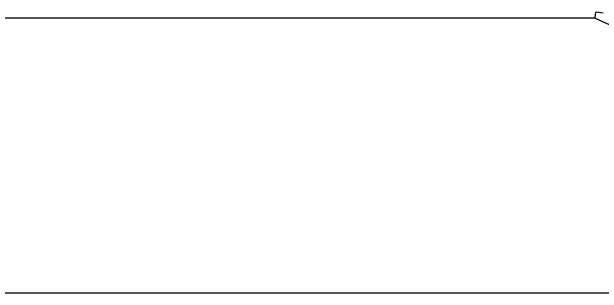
# Model space of a CAD drawing. Extents: x 12.3 to 108.7, y 1.1 to 80.4.
# Drawn here: x 25.532 to 26.524, y 29.814 to 30.286 of the extents above; entities that cross this region are included whole.
import ezdxf

# ---------------------------------------------------------------- set-up
doc = ezdxf.new("R2010")
doc.units = 0
doc.header["$MEASUREMENT"] = 0
doc.layers.add('OBJECT', color=7, linetype='CONTINUOUS')

msp = doc.modelspace()

# ---------------------------------------------------------------- linework, layer by layer
at = {"layer": 'OBJECT'}
for p, q in [((26.51366, 30.28561), (26.52545, 30.2838)), ((26.51132, 30.27469), (21.39984, 30.27469)), ((27.5475, 29.81355), (26.51132, 30.27469)), ((27.5475, 29.81355), (21.83408, 29.81355))]:
    msp.add_line(p, q, dxfattribs=at)
msp.add_open_spline([(26.51132, 30.27469), (26.51133, 30.27477), (26.51148, 30.27544), (26.51198, 30.2778), (26.51283, 30.28173), (26.51338, 30.28432), (26.51366, 30.28561)], degree=3, knots=[0, 0, 0, 0, 0.019328, 0.16759, 0.583669, 1, 1, 1, 1], dxfattribs=at)

doc.saveas('drawing.dxf')
